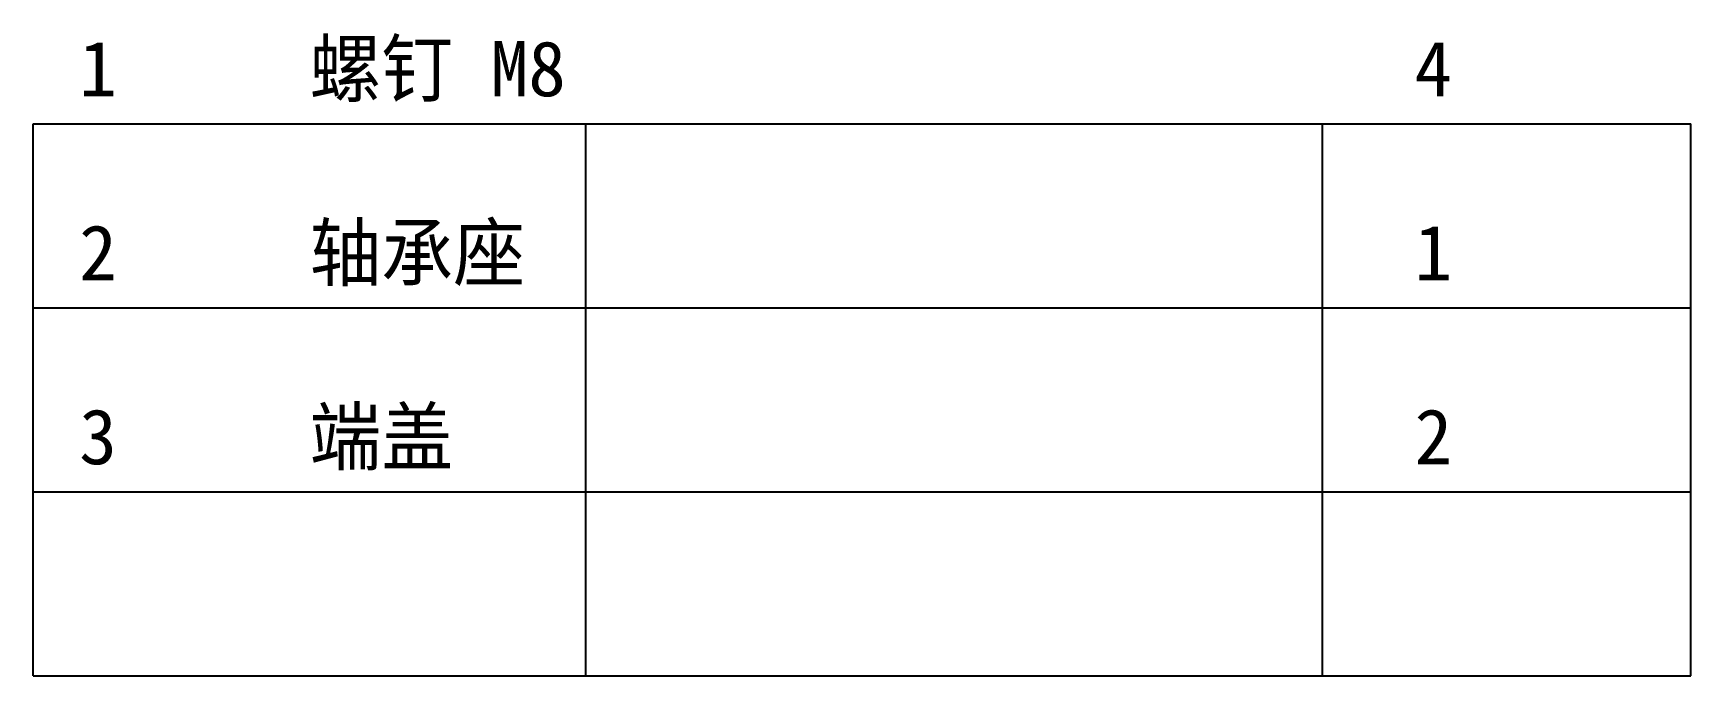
# Model space of a CAD drawing. Extents: x 0 to 180, y 20 to 90.
import ezdxf

# ---------------------------------------------------------------- set-up
doc = ezdxf.new("R2010")
doc.units = 0

msp = doc.modelspace()

# ---------------------------------------------------------------- linework, layer by layer
at = {"color": 5}
for p, q in [((0, 80), (180, 80)), ((0, 20), (0, 80)), ((60, 20), (60, 80)), ((140, 20), (140, 80)), ((180, 20), (180, 80)), ((0, 60), (180, 60)), ((0, 40), (180, 40)), ((0, 20), (180, 20))]:
    msp.add_line(p, q, dxfattribs=at)

# ---------------------------------------------------------------- texts
at = {"color": 2}
for s, p in [('1', (5, 83)), ('螺钉 M8', (30, 83)), ('4', (150, 83)), ('2', (5, 63)), ('轴承座', (30, 63)), ('1', (150, 63)), ('3', (5, 43)), ('端盖', (30, 43)), ('2', (150, 43))]:
    msp.add_text(s, height=6, dxfattribs=at).set_placement(p)

doc.saveas('drawing.dxf')
